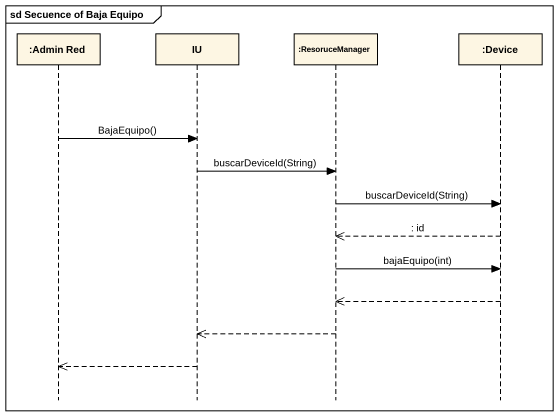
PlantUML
@startuml
mainframe sd Secuence of Baja Equipo
hide footbox
participant ":Admin Red" as Admin_Red
participant IU
participant ":ResoruceManager" as ResoruceManager
participant ":Device" as Device

Admin_Red -> IU : BajaEquipo()
IU -> ResoruceManager : buscarDeviceId(String)
ResoruceManager -> Device : buscarDeviceId(String)
Device -->> ResoruceManager : : id
ResoruceManager -> Device : bajaEquipo(int)
Device -->> ResoruceManager
ResoruceManager -->> IU
IU -->> Admin_Red
@enduml
